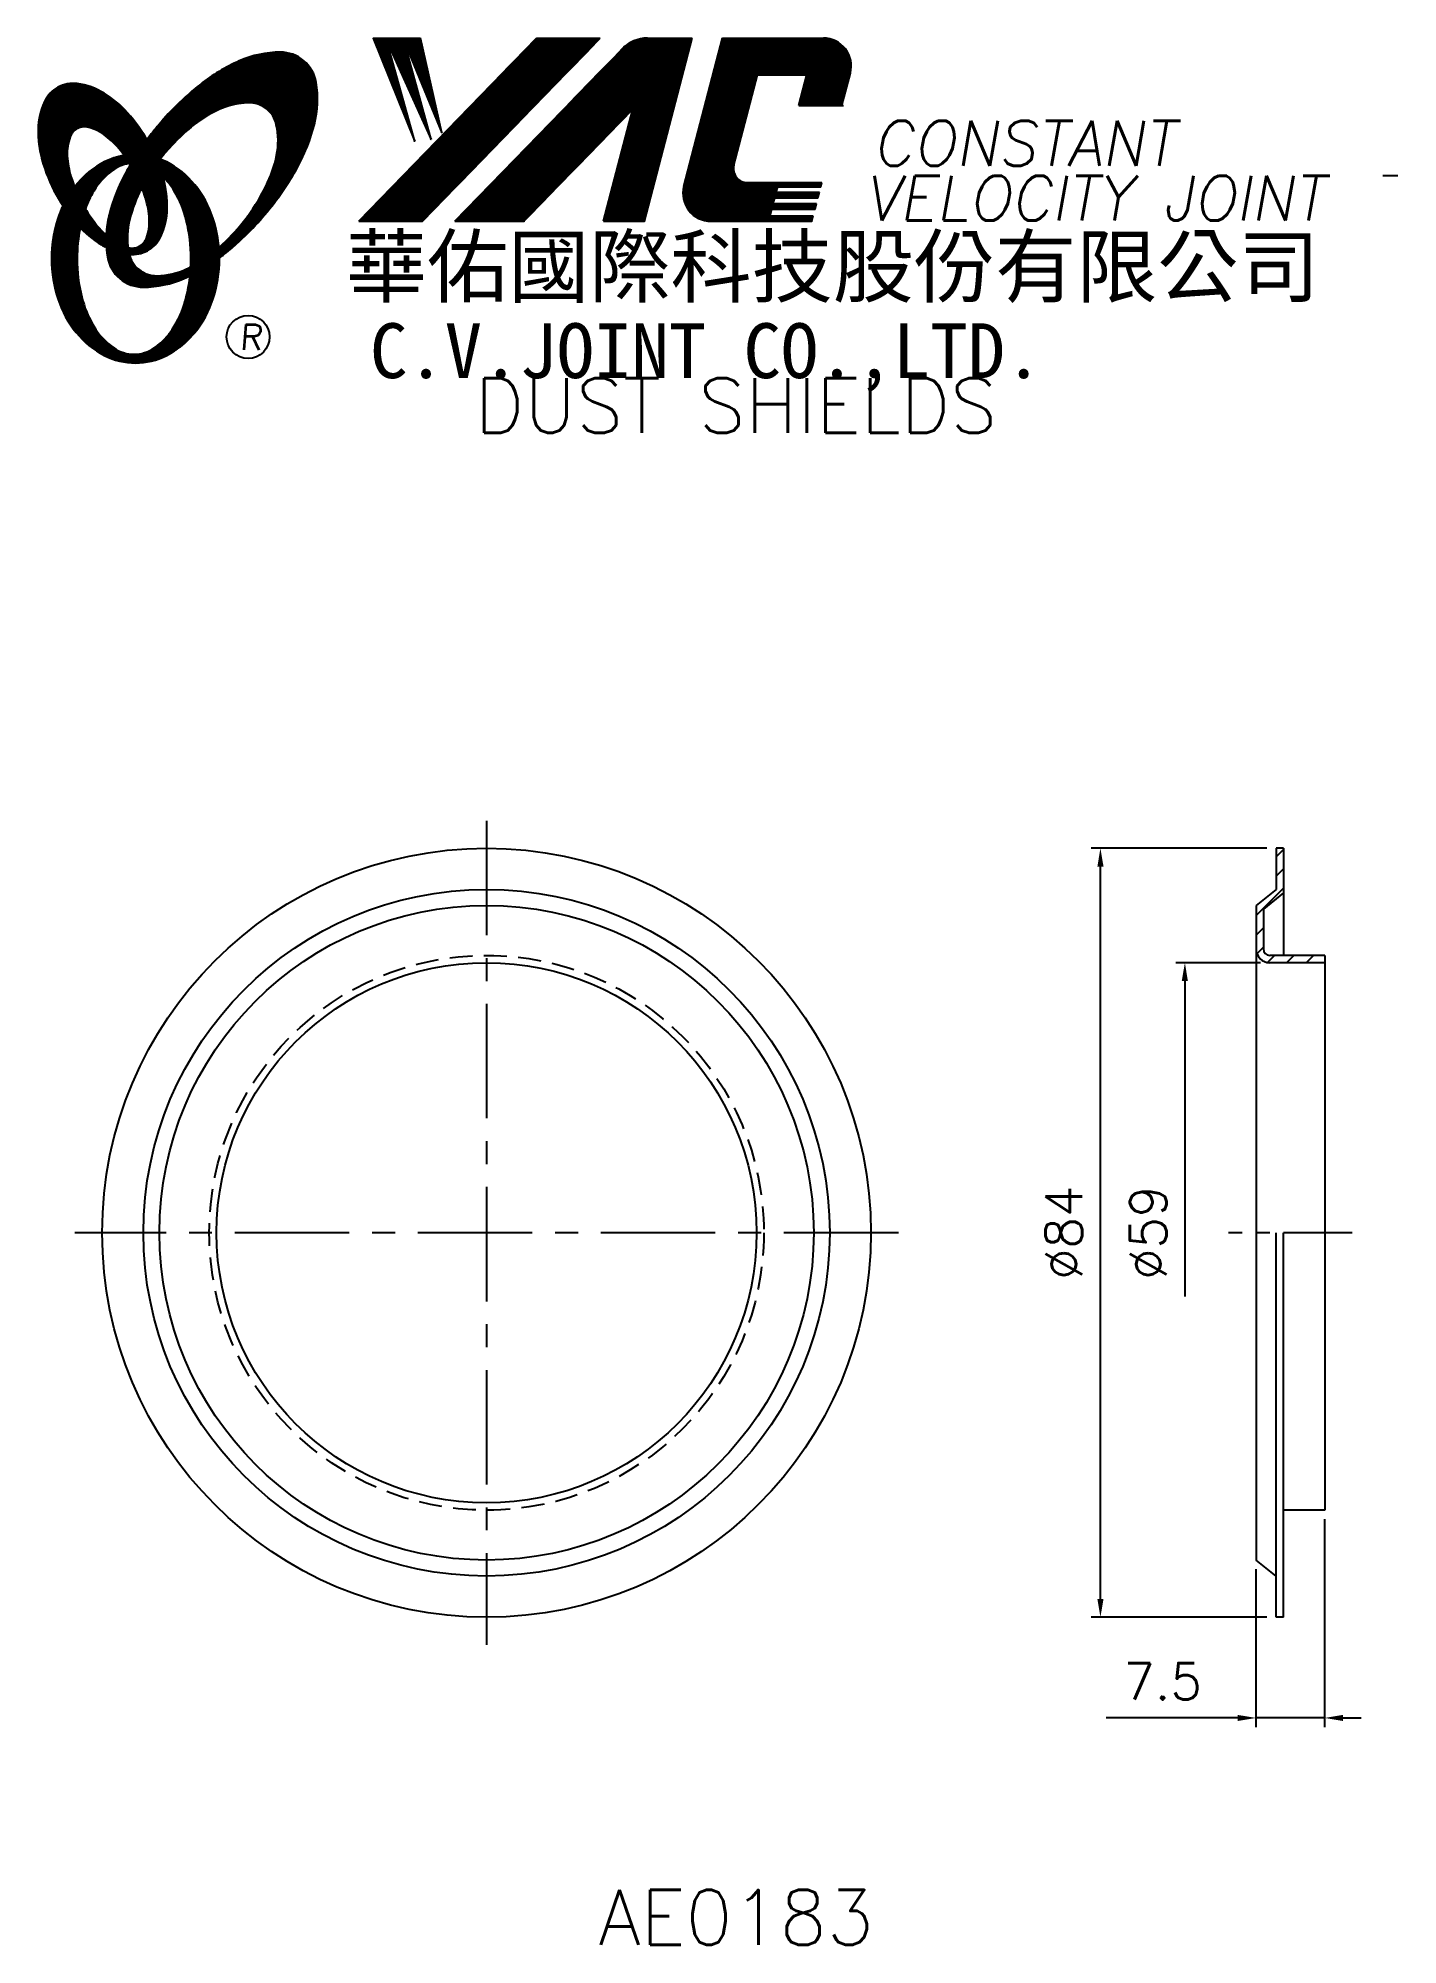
# Model space of a CAD drawing. Extents: x 669 to 818, y 333 to 541.
import ezdxf
from ezdxf.enums import TextEntityAlignment as Align

# ---------------------------------------------------------------- set-up
doc = ezdxf.new("R2010")
doc.units = 0
doc.header["$LTSCALE"] = 10
doc.header["$MEASUREMENT"] = 0
doc.linetypes.add('CENTER', pattern=[2, 1.25, -0.25, 0.25, -0.25])
doc.linetypes.add('HIDDEN', pattern=[0.375, 0.25, -0.125])
doc.layers.get('0').update_dxf_attribs({"linetype": 'CONTINUOUS'})
doc.layers.get('DEFPOINTS').update_dxf_attribs({"linetype": 'CONTINUOUS'})
doc.layers.add('4', color=7, linetype='CONTINUOUS')
doc.styles.add('CHINA', font='KAIU.TTF')
doc.styles.add('ITALICC', font='simplex.shx')
doc.dimstyles.new('STANDARD$0', dxfattribs={"dimtxt": 4, "dimasz": 2, "dimexe": 1, "dimexo": 1, "dimgap": 2, "dimtad": 1, "dimdec": 4, "dimzin": 10, "dimtxsty": 'ITALICC', "dimcen": 2, "dimclrd": 5, "dimclre": 5, "dimclrt": 18, "dimaunit": 1, "dimazin": 3, "dimtp": 0.1, "dimtfac": 0.7, "dimtdec": 4, "dimtmove": 0, "dimatfit": 3, "dimtolj": 1, "dimtzin": 10})
pattern_1 = [(45, (570.075644, 333.681991), (-0.00883883476, 0.00883883476), [])]
pattern_2 = [(45, (738.66619, 297.377582), (-0.00727476112, 0.00727476112), [])]

# ---------------------------------------------------------------- blocks, each defined once
blk = doc.blocks.new('*D4')
at = {"color": 5, "linetype": 'BYBLOCK'}
for p, q in [((803.39, 452.62), (784.19, 452.62)), ((785.19, 370.62), (785.19, 450.62)), ((803.39, 368.62), (784.19, 368.62))]:
    blk.add_line(p, q, dxfattribs=at)
for points in [[(784.86, 450.62), (785.53, 450.62), (785.19, 452.62)], [(784.86, 370.62), (785.53, 370.62), (785.19, 368.62)]]:
    blk.add_solid(points, dxfattribs=at)
at = {"layer": 'DEFPOINTS', "color": 0, "linetype": 'BYBLOCK'}
for p in [(785.19, 452.62), (804.39, 452.62), (804.39, 368.62)]:
    blk.add_point(p, dxfattribs=at)
at = {"color": 18, "linetype": 'BYBLOCK', "insert": (781.19, 410.62), "char_height": 4, "attachment_point": 5, "rotation": 90, "style": 'ITALICC'}
blk.add_mtext('\\A1;∅84', dxfattribs=at)
blk = doc.blocks.new('*D5')
at = {"color": 5, "linetype": 'BYBLOCK'}
for p, q in [((802.69, 440.12), (793.42, 440.12)), ((794.42, 438.12), (794.42, 403.67))]:
    blk.add_line(p, q, dxfattribs=at)
blk.add_solid([(794.08, 438.12), (794.75, 438.12), (794.42, 440.12)], dxfattribs=at)
at = {"layer": 'DEFPOINTS', "color": 0, "linetype": 'BYBLOCK'}
for p in [(794.42, 440.12), (803.69, 440.12), (802.19, 381.12)]:
    blk.add_point(p, dxfattribs=at)
at = {"color": 18, "linetype": 'BYBLOCK', "insert": (790.42, 410.62), "char_height": 4, "attachment_point": 5, "rotation": 90, "style": 'ITALICC'}
blk.add_mtext('\\A1;∅59', dxfattribs=at)
blk = doc.blocks.new('*D6')
at = {"color": 5, "linetype": 'BYBLOCK'}
for p, q in [((809.69, 379.32), (809.69, 356.62)), ((802.19, 373.87), (802.19, 356.62)), ((800.19, 357.62), (785.81, 357.62)), ((809.69, 357.62), (802.19, 357.62)), ((811.69, 357.62), (813.69, 357.62))]:
    blk.add_line(p, q, dxfattribs=at)
for points in [[(800.19, 357.95), (800.19, 357.29), (802.19, 357.62)], [(811.69, 357.95), (811.69, 357.29), (809.69, 357.62)]]:
    blk.add_solid(points, dxfattribs=at)
at = {"layer": 'DEFPOINTS', "color": 0, "linetype": 'BYBLOCK'}
for p in [(809.69, 380.32), (802.19, 374.87), (802.19, 357.62)]:
    blk.add_point(p, dxfattribs=at)
at = {"color": 18, "linetype": 'BYBLOCK', "insert": (792, 361.62), "char_height": 4, "attachment_point": 5, "style": 'ITALICC'}
blk.add_mtext('\\A1;7.5', dxfattribs=at)

msp = doc.modelspace()

# ---------------------------------------------------------------- hatches: boundary and pattern name
at = {"layer": '4', "linetype": 'CONTINUOUS'}
h = msp.add_hatch(dxfattribs=at)
h.set_pattern_fill('ANSI31', color=5, scale=0.082305, style=0)
h.set_pattern_definition([(45, (570.075644, 333.681991), (-0.00727476112, 0.00727476112), [])])
h.paths.add_polyline_path([(692.11112, 534.0505, -0.172879177), (694.05259, 533.39193, -0.172879177), (695.13988, 531.65388, -0.104527385), (695.16766, 528.32569, -0.065680101), (693.99813, 524.92373, -0.051823203), (691.55771, 521.08134, -0.044272532), (688.88274, 518.25501, -0.020203161), (688.93633, 517.11709, 0.006517006), (689.34088, 517.42916, 0.049863361), (693.8943, 521.84223, 0.049863361), (697.48394, 527.06939, 0.063682799), (699.30498, 531.69674, 0.103597411), (699.49428, 536.28071, 0.177892575), (698.14567, 538.65099, 0.177892575), (695.58328, 539.58431, 0.103597411), (691.09548, 538.63127, 0.063682799), (686.83774, 536.06219, 0.049863361), (682.28432, 531.64913, 0.016070017), (681.01362, 530.04282, -0.007061632), (681.2609, 529.60579, -0.031648676), (682.21349, 527.56921, -0.008069351), (682.64539, 528.13352, -0.051823203), (685.82377, 531.39198, -0.065680101), (688.8657, 533.31233, -0.104527385)])
h.paths.add_polyline_path([(679.03545, 520.88918, -0.065680101), (680.20498, 524.29113, -0.006063428), (680.44892, 524.76615, 0.027613469), (679.72208, 526.35422, 0.017011252), (679.18866, 527.28919, 0.007829282), (678.69468, 526.42197, 0.063682799), (676.87363, 521.79462, 0.103597411), (676.68434, 517.21065, 0.177892575), (678.03294, 514.84037, 0.177892575), (680.59533, 513.90704, 0.103597411), (685.08313, 514.86009, 0.008811776), (685.7101, 515.15017, 0.013922709), (685.78742, 516.11998, -0.009086703), (685.33741, 515.90253, -0.104527385), (682.09199, 515.16437, -0.172879177), (680.15052, 515.82293, -0.172879177), (679.06322, 517.56099, -0.104527385)])
h = msp.add_hatch(dxfattribs=at)
h.set_pattern_fill('ANSI31', color=5, scale=0.1, style=0)
h.set_pattern_definition(pattern_1)
h.paths.add_polyline_path([(730.53435, 541.11297), (723.57704, 541.11297), (704.16044, 521.10921), (711.11774, 521.10921)])
h.paths.add_polyline_path([(734.08124, 533.3474), (730.90087, 521.10921), (735.38185, 521.10921), (740.58029, 541.11297), (735.68356, 541.11297, 0.202785967), (732.94949, 539.95656), (714.65536, 521.10921), (722.20227, 521.10921)])
h.paths.add_polyline_path([(747.70835, 537.11456), (753.10207, 537.11456), (752.23305, 533.77054), (756.94987, 533.77054), (757.86659, 537.29811, 0.490800957), (754.91639, 541.11297), (743.88207, 541.11297), (739.67502, 524.92408, 0.490800957), (742.62522, 521.10921), (753.65953, 521.10921), (753.81398, 521.70353), (749.09716, 521.70353), (749.29053, 522.44761), (754.00735, 522.44761), (754.1659, 523.05775), (749.44908, 523.05775), (749.61033, 523.67822), (754.32715, 523.67822), (754.48333, 524.27921), (749.76651, 524.27921), (749.92331, 524.88259), (754.64013, 524.88259), (754.75686, 525.33178), (746.61711, 525.33178, -0.490800957), (745.14201, 527.23921)])
h = msp.add_hatch(dxfattribs=at)
h.set_pattern_fill('ANSI31', color=1, scale=0.1, style=0)
h.set_pattern_definition(pattern_1)
h.paths.add_polyline_path([(710.89241, 541.11297), (705.71509, 541.11297), (710.28585, 529.80924), (707.21991, 540.76722), (712.05465, 530.04489), (709.10664, 540.76722), (713.23386, 530.75186)])
h = msp.add_hatch(dxfattribs=at)
h.set_pattern_fill('ANSI31', color=3, scale=0.082305, style=0)
h.set_pattern_definition(pattern_2)
h.paths.add_polyline_path([(676.31461, 535.10133, 0.106488277), (673.37273, 536.1399, 0.158297415), (671.28253, 535.74486, 0.158297415), (669.8232, 534.19717, 0.106488277), (669.11239, 531.1594, 0.071723199), (669.53043, 527.84645, 0.058080454), (671.07542, 524.03106, 0.058080454), (673.45646, 520.67327, 0.071723199), (676.02171, 518.53552, 0.020895977), (676.56189, 518.23353, -0.030777155), (676.54598, 519.60975, -0.042059526), (675.44963, 520.77251, -0.04691039), (673.83046, 523.25366, -0.04691039), (672.70218, 525.99314, -0.060581117), (672.30008, 528.25521, -0.10187153), (672.6117, 530.34341, -0.185892489), (673.39179, 531.23505, -0.185892489), (674.56844, 531.37317, -0.10187153), (676.46609, 530.44764, -0.060581117), (678.10292, 528.83537, -0.04691039), (679.72208, 526.35422, -0.04691039), (680.85036, 523.61473, -0.060581117), (681.25246, 521.35267, -0.10187153), (680.94084, 519.26446, -0.185892489), (680.16075, 518.37282, -0.185892489), (678.98411, 518.2347, -0.002013383), (678.94331, 518.24533, 0.021593804), (679.06322, 517.56099, 0.006477741), (679.08123, 517.48395, 0.14950097), (681.05378, 517.89199, 0.158297415), (682.51311, 519.43968, 0.106488277), (683.22393, 522.47744, 0.071723199), (682.80588, 525.7904, 0.058080454), (681.2609, 529.60579, 0.058080454), (678.87985, 532.96358, 0.071723199)])
h = msp.add_hatch(dxfattribs=at)
h.set_pattern_fill('ANSI31', color=1, scale=0.082305, style=0)
h.set_pattern_definition(pattern_2)
h.paths.add_polyline_path([(677.40824, 526.77788, -0.120168026), (679.10003, 527.43127, 0.016865385), (678.50027, 528.31401, 0.076648372), (676.34404, 527.59509, 0.104809576), (673.25958, 525.08199, 0.005838257), (673.09264, 524.86979, 0.028089978), (673.83046, 523.25366, 0.014237292), (674.27259, 522.46861, -0.045767751), (675.19777, 524.40546, -0.106890197)])
h.paths.add_polyline_path([(673.37687, 517.02326, -0.048711043), (673.70697, 520.4036, -0.007865741), (673.45646, 520.67327, -0.037695478), (671.82059, 522.79203, 0.03042545), (671.29526, 521.48806, 0.080710289), (670.56983, 517.02326, 0.080710289), (671.29526, 512.55847, 0.089265679), (673.25958, 508.96453, 0.104809576), (676.34404, 506.45143, 0.11926607), (679.75323, 505.6265, 0.11926607), (683.16242, 506.45143, 0.104809576), (686.24688, 508.96453, 0.089265679), (688.2112, 512.55847, 0.080710289), (688.93664, 517.02326, 0.080710289), (688.2112, 521.48806, 0.089265679), (686.24688, 525.08199, 0.104809576), (683.16242, 527.59509, 0.025513357), (682.46919, 527.90784, 0.004818181), (682.21349, 527.56921, -0.023722145), (682.7547, 525.97246, -0.065307489), (683.98988, 524.40546, -0.073950765), (685.30233, 521.20773, -0.060532391), (685.81079, 517.02326, -0.060532391), (685.30233, 512.8388, -0.073950765), (683.98988, 509.64107, -0.106890197), (681.77942, 507.26865, -0.153118262), (679.59383, 506.58327, -0.153118262), (677.40824, 507.26865, -0.106890197), (675.19777, 509.64107, -0.073950765), (673.88532, 512.8388, -0.060532391)])
h = msp.add_hatch(dxfattribs=at)
h.set_pattern_fill('ANSI31', color=5, scale=12, style=0)
h.set_pattern_definition([(45, (-20.0184, 51.5513), (-1.0606602, 1.0606602), [])])
h.paths.add_polyline_path([(803.69494, 440.91888, -0.414213562), (802.99494, 441.61888), (802.99494, 445.98301), (805.19494, 447.73301), (805.19494, 452.61888), (804.39494, 452.61888), (804.39494, 448.11888), (802.19494, 446.36888), (802.19494, 441.61888, 0.414213562), (803.69494, 440.11888), (809.69494, 440.11888), (809.69494, 440.91888)])

# ---------------------------------------------------------------- linework, layer by layer
at = {"layer": '4', "color": 5, "linetype": 'CONTINUOUS'}
for p, q in [((704.16044, 521.10921), (723.57704, 541.11297)), ((711.11774, 521.10921), (730.53435, 541.11297)), ((714.65536, 521.10921), (732.94949, 539.95656)), ((723.57704, 541.11297), (730.53435, 541.11297)), ((735.38185, 521.10921), (740.58029, 541.11297)), ((735.68356, 541.11297), (740.58029, 541.11297)), ((739.67502, 524.92408), (743.88207, 541.11297)), ((743.88207, 541.11297), (754.91639, 541.11297)), ((745.14201, 527.23921), (747.70835, 537.11456)), ((747.70835, 537.11456), (753.10207, 537.11456)), ((752.23305, 533.77054), (753.10207, 537.11456)), ((756.94987, 533.77054), (757.86659, 537.29811)), ((722.20227, 521.10921), (734.08124, 533.3474)), ((730.90087, 521.10921), (734.08124, 533.3474)), ((752.23305, 533.77054), (757.1003, 533.77054)), ((746.61711, 525.33178), (754.75686, 525.33178)), ((749.76651, 524.27921), (749.92331, 524.88259)), ((749.92331, 524.88259), (754.64013, 524.88259)), ((754.64013, 524.88259), (754.75686, 525.33178)), ((817.69494, 526.08435), (816.05898, 526.08435)), ((749.44908, 523.05775), (749.61033, 523.67822)), ((749.44908, 523.05775), (754.1659, 523.05775)), ((749.61033, 523.67822), (754.32715, 523.67822)), ((749.76651, 524.27921), (754.48333, 524.27921)), ((754.00735, 522.44761), (754.1659, 523.05775)), ((754.32715, 523.67822), (754.48333, 524.27921)), ((704.16044, 521.10921), (711.11774, 521.10921)), ((714.65536, 521.10921), (722.20227, 521.10921)), ((730.90087, 521.10921), (735.38185, 521.10921)), ((742.62522, 521.10921), (753.65953, 521.10921)), ((749.09716, 521.70353), (749.29053, 522.44761)), ((749.09716, 521.70353), (753.81398, 521.70353)), ((749.29053, 522.44761), (754.00735, 522.44761)), ((753.65953, 521.10921), (753.81398, 521.70353))]:
    msp.add_line(p, q, dxfattribs=at)
at = {"layer": '4', "color": 1, "linetype": 'CONTINUOUS'}
for p, q in [((705.71509, 541.11297), (710.28585, 529.80924)), ((705.71509, 541.11297), (710.89241, 541.11297)), ((710.28585, 529.80924), (707.21991, 540.76722)), ((707.21991, 540.76722), (712.05465, 530.04489)), ((709.10664, 540.76722), (713.23386, 530.75186)), ((712.05465, 530.04489), (709.10664, 540.76722)), ((713.23386, 530.75186), (710.89241, 541.11297))]:
    msp.add_line(p, q, dxfattribs=at)
at = {"layer": '4', "color": 5, "linetype": 'CENTER'}
for p, q in [((718.11056, 455.61888), (718.11056, 365.61888)), ((763.11056, 410.61888), (673.11056, 410.61888))]:
    msp.add_line(p, q, dxfattribs=at)
at = {"layer": '4', "color": 7, "linetype": 'CONTINUOUS'}
for p, q in [((804.39494, 452.61888), (804.39494, 448.11888)), ((805.19494, 452.61888), (804.39494, 452.61888)), ((805.19494, 452.61888), (805.19494, 440.91888)), ((804.39494, 448.11888), (802.19494, 446.36888)), ((802.19494, 446.36888), (802.19494, 374.86888)), ((805.19494, 447.73301), (802.99494, 445.98301)), ((802.99494, 445.98301), (802.99494, 441.61888)), ((809.69494, 440.91888), (803.69494, 440.91888)), ((809.69494, 440.11888), (803.69494, 440.11888)), ((809.69494, 440.91888), (809.69494, 380.31888)), ((804.39494, 368.61888), (804.39494, 410.61888)), ((805.19494, 368.61888), (805.19494, 410.61888)), ((809.69494, 380.31888), (805.19494, 380.31888)), ((804.39494, 373.11888), (802.19494, 374.86888)), ((805.19494, 368.61888), (804.39494, 368.61888))]:
    msp.add_line(p, q, dxfattribs=at)
at = {"layer": '4', "color": 5, "linetype": 'CENTER', "ltscale": 0.6}
msp.add_line((812.69494, 410.61888), (799.19494, 410.61888), dxfattribs=at)
at = {"layer": '4', "color": 5, "linetype": 'CONTINUOUS'}
for points in [[(688.93633, 517.11709, 0.006517006), (689.34088, 517.42916, 0.049863361), (693.8943, 521.84223, 0.049863361), (697.48394, 527.06939, 0.063682799), (699.30498, 531.69674, 0.103597411), (699.49428, 536.28071, 0.177892575), (698.14567, 538.65099, 0.177892575), (695.58328, 539.58431, 0.103597411), (691.09548, 538.63127, 0.063682799), (686.83774, 536.06219, 0.049863361), (682.28432, 531.64913, 0.016070017), (681.01362, 530.04282)], [(688.88274, 518.25501, 0.044272532), (691.55771, 521.08134, 0.051823203), (693.99813, 524.92373, 0.065680101), (695.16766, 528.32569, 0.104527385), (695.13988, 531.65388, 0.172879177), (694.05259, 533.39193, 0.172879177), (692.11112, 534.0505, 0.104527385), (688.8657, 533.31233, 0.065680101), (685.82377, 531.39198, 0.051823203), (682.64539, 528.13352, 0.008069351), (682.21349, 527.56921)], [(679.18866, 527.28919, 0.007829282), (678.69468, 526.42197, 0.063682799), (676.87363, 521.79462, 0.103597411), (676.68434, 517.21065, 0.177892575), (678.03294, 514.84037, 0.177892575), (680.59533, 513.90704, 0.103597411), (685.08313, 514.86009, 0.008811776), (685.7101, 515.15017, 0.008811776)], [(680.44892, 524.76615, 0.006063428), (680.20498, 524.29113, 0.065680101), (679.03545, 520.88918, 0.104527385), (679.06322, 517.56099, 0.172879177), (680.15052, 515.82293, 0.172879177), (682.09199, 515.16437, 0.104527385), (685.33741, 515.90253, 0.009086703), (685.78742, 516.11998, 0.009086703)]]:
    msp.add_lwpolyline(points, format="xyb", dxfattribs=at)
at = {"layer": '4', "color": 3, "linetype": 'CONTINUOUS'}
for points in [[(679.08123, 517.48395, 0.14950097), (681.05378, 517.89199, 0.158297415), (682.51311, 519.43968, 0.106488277), (683.22393, 522.47744, 0.071723199), (682.80588, 525.7904, 0.058080454), (681.2609, 529.60579, 0.058080454), (678.87985, 532.96358, 0.071723199), (676.31461, 535.10133, 0.106488277), (673.37273, 536.1399, 0.158297415), (671.28253, 535.74486, 0.158297415), (669.8232, 534.19717, 0.106488277), (669.11239, 531.1594, 0.071723199), (669.53043, 527.84645, 0.058080454), (671.07542, 524.03106, 0.058080454), (673.45646, 520.67327, 0.071723199), (676.02171, 518.53552, 0.020895977), (676.56189, 518.23353, 0.020895977)], [(678.94331, 518.24533, 0.002013383), (678.98411, 518.2347, 0.185892489), (680.16075, 518.37282, 0.185892489), (680.94084, 519.26446, 0.10187153), (681.25246, 521.35267, 0.060581117), (680.85036, 523.61473, 0.04691039), (679.72208, 526.35422, 0.04691039), (678.10292, 528.83537, 0.060581117), (676.46609, 530.44764, 0.10187153), (674.56844, 531.37317, 0.185892489), (673.39179, 531.23505, 0.185892489), (672.6117, 530.34341, 0.10187153), (672.30008, 528.25521, 0.060581117), (672.70218, 525.99314, 0.04691039), (673.83046, 523.25366, 0.04691039), (675.44963, 520.77251, 0.042059526), (676.54598, 519.60975, 0.042059526)]]:
    msp.add_lwpolyline(points, format="xyb", dxfattribs=at)
at = {"layer": '4', "color": 1, "linetype": 'CONTINUOUS'}
for points in [[(671.82059, 522.79203, 0.03042545), (671.29526, 521.48806, 0.080710289), (670.56983, 517.02326, 0.080710289), (671.29526, 512.55847, 0.089265679), (673.25958, 508.96453, 0.104809576), (676.34404, 506.45143, 0.11926607), (679.75323, 505.6265, 0.11926607), (683.16242, 506.45143, 0.104809576), (686.24688, 508.96453, 0.089265679), (688.2112, 512.55847, 0.080710289), (688.93664, 517.02326, 0.080710289), (688.2112, 521.48806, 0.089265679), (686.24688, 525.08199, 0.104809576), (683.16242, 527.59509, 0.025513357), (682.46919, 527.90784, 0.025513357)], [(678.50027, 528.31401, 0.076648372), (676.34404, 527.59509, 0.104809576), (673.25958, 525.08199, 0.005838257), (673.09264, 524.86979, 0.005838257)], [(679.10003, 527.43127, 0.120168026), (677.40824, 526.77788, 0.106890197), (675.19777, 524.40546, 0.045767751), (674.27259, 522.46861, 0.045767751)], [(673.70697, 520.4036, 0.048711043), (673.37687, 517.02326, 0.060532391), (673.88532, 512.8388, 0.073950765), (675.19777, 509.64107, 0.106890197), (677.40824, 507.26865, 0.153118262), (679.59383, 506.58327, 0.153118262), (681.77942, 507.26865, 0.106890197), (683.98988, 509.64107, 0.073950765), (685.30233, 512.8388, 0.060532391), (685.81079, 517.02326, 0.060532391), (685.30233, 521.20773, 0.073950765), (683.98988, 524.40546, 0.065307489), (682.7547, 525.97246)]]:
    msp.add_lwpolyline(points, format="xyb", dxfattribs=at)
at = {"layer": '4', "color": 5, "linetype": 'CONTINUOUS'}
msp.add_circle((692.05747, 508.47754), 2.35282, dxfattribs=at)
at = {"layer": '4', "color": 7, "linetype": 'CONTINUOUS'}
for radius in [42, 37.5, 35.75, 29.5]:
    msp.add_circle((718.11056, 410.61888), radius, dxfattribs=at)
at = {"layer": '4', "color": 5, "linetype": 'HIDDEN'}
msp.add_circle((718.11056, 410.61888), 30.3, dxfattribs=at)
at = {"layer": '4', "color": 5, "linetype": 'CONTINUOUS'}
for centre, radius, start, end in [((735.68356, 537.30273), 3.81024, 90, 135.8533387), ((754.91639, 538.06478), 3.04819, 345.4326059, 90), ((746.61711, 526.85588), 1.5241, 165.4326059, 270), ((742.62522, 524.15741), 3.04819, 165.4326059, 270)]:
    msp.add_arc(centre, radius, start, end, dxfattribs=at)
at = {"layer": '4', "color": 7, "linetype": 'CONTINUOUS'}
for radius in [1.5, 0.7]:
    msp.add_arc((803.69494, 441.61888), radius, 180, 270, dxfattribs=at)

# ---------------------------------------------------------------- texts
at = {"layer": '4', "color": 5, "linetype": 'CONTINUOUS', "style": 'ITALICC'}
for s, height, oblique, p in [('CONSTANT', 4.9, 10, (760.30925, 527.17968)), ('VELOCITY JOINT', 4.9, 10, (759.43102, 521.1843)), ('R', 2.75625, 5, (691.09879, 507.06794))]:
    msp.add_text(s, height=height, dxfattribs=dict(at, oblique=oblique)).set_placement(p)
at = {"layer": '4', "color": 7, "linetype": 'CONTINUOUS', "style": 'CHINA'}
for s, height, p in [('華佑國際科技股份有限公司', 6.5, (702.74708, 512.91937)), ('C.V.JOINT CO.,LTD.', 6, (705.37571, 503.97315))]:
    msp.add_text(s, height=height, dxfattribs=at).set_placement(p)
at = {"layer": '4', "color": 18, "linetype": 'CONTINUOUS', "style": 'ITALICC'}
for s, p in [('DUST SHIELDS', (745.37844, 497.98033)), ('AE0183', (745.37844, 332.83294))]:
    msp.add_text(s, height=6, dxfattribs=at).set_placement(p, align=Align.CENTER)

# ---------------------------------------------------------------- dimensions: what is measured, and where the dimension line sits
at = {"layer": '4', "color": 7, "linetype": 'CONTINUOUS'}
dim = msp.add_linear_dim(base=(785.19498, 452.61888), p1=(804.39494, 368.61888), p2=(804.39494, 452.61888), angle=90, text='%%C84', dimstyle='STANDARD$0', dxfattribs=at)
dim.commit()
dim.dimension.update_dxf_attribs({"geometry": '*D4', "text_midpoint": (781.19498, 410.61888)})
dim = msp.add_linear_dim(base=(794.41632, 440.11888), p1=(802.19494, 381.11888), p2=(803.69494, 440.11888), angle=90, text='%%C59', dimstyle='STANDARD$0', override={"dimcen": -2, "dimse1": 1, "dimsd1": 1}, dxfattribs=at)
dim.commit()
dim.dimension.update_dxf_attribs({"geometry": '*D5', "text_midpoint": (790.41632, 410.61888)})
dim = msp.add_linear_dim(base=(802.19494, 357.61889), p1=(809.69494, 380.31888), p2=(802.19494, 374.86888), text='7.5', dimstyle='STANDARD$0', dxfattribs=at)
dim.commit()
dim.dimension.update_dxf_attribs({"geometry": '*D6', "text_midpoint": (792.00446, 361.61889)})

doc.saveas('drawing.dxf')
